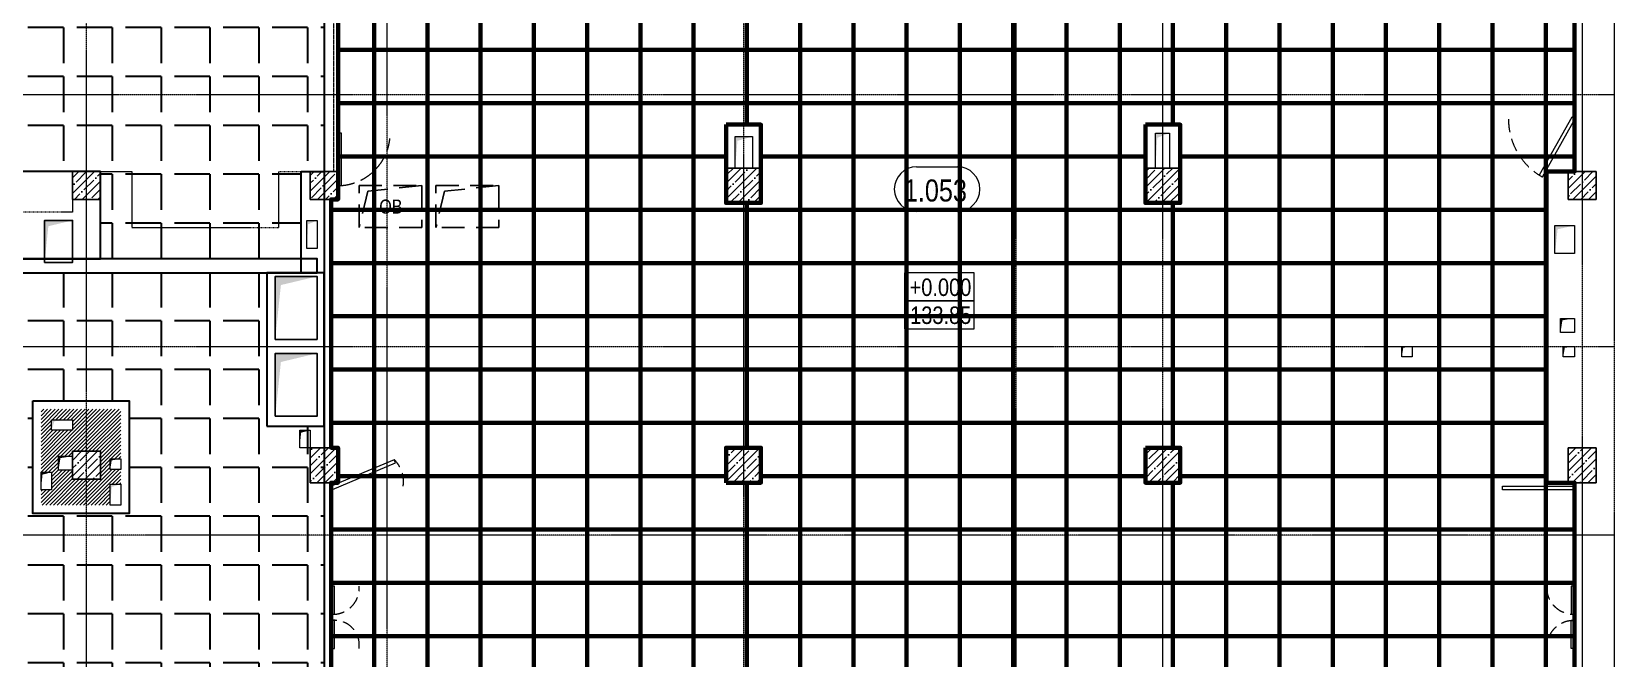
# Model space of a CAD drawing. Header units: millimetres. Extents: x -65509 to 912790, y 446 to 713294.
# Drawn here: x 23295 to 45940, y 71311 to 80270 of the extents above; entities that cross this region are included whole.
import ezdxf
from ezdxf.enums import TextEntityAlignment as Align

# ---------------------------------------------------------------- set-up
doc = ezdxf.new("R2010")
doc.units = ezdxf.units.MM
for name, pattern in [('CENTER', [50.8, 31.75, -6.35, 6.35, -6.35]), ('CENTER2', [28.575, 19.05, -3.175, 3.175, -3.175]), ('DASHED', [19.05, 12.7, -6.35]), ('HIDDEN', [9.525, 6.35, -3.175]), ('HIDDEN2', [4.7625, 3.175, -1.5875])]:
    doc.linetypes.add(name, pattern=pattern)
doc.layers.add('7.2) ГИдрообзЭОМ СС', color=6, linetype='Continuous')
for name, color, linetype, lineweight in [('7.3) Плитка 6', 90, 'Continuous', 60), ('7.5) Плитка тип 6                    6 вып', 90, 'Continuous', 60), ('АР_Area', 250, 'Continuous', 5), ('АР_Двери_витраж', 250, 'Continuous', 9), ('АР_Двери_внутренние_антипаника', 250, 'Continuous', 0), ('АР_Колонны', 250, 'Continuous', 30), ('АР_Мебель', 250, 'Continuous', 5), ('АР_Отметка', 250, 'Continuous', 13), ('АР_Стены ЖБ', 250, 'Continuous', 35), ('АР_Штриховка', 250, 'Continuous', 0), ('ВК_Шахты', 250, 'Continuous', 9), ('КМ_Фахверки размер', 250, 'Continuous', 25), ('ОВ_Шахты', 250, 'Continuous', 5), ('ОВ_Шахты_блок 4.1', 250, 'Continuous', 25), ('РД_Оси_100', 250, 'Continuous', 0)]:
    doc.layers.add(name, color=color, linetype=linetype, lineweight=lineweight)
doc.styles.add('Arial_Narrow_08', font='ARIALN.TTF', dxfattribs={"width": 0.8})
doc.styles.add('style1', font='ARIALN.TTF')
pattern_1 = [(45, (-120, -9128.87), (-112.2532, 112.2532), []), (45, (-7.75, -9128.87), (-112.2532, 112.2532), [198.4375, -39.6875, 0, -39.6875])]
pattern_2 = [(180, (0, 0), (-9e-14, -698.5), [508, -190.5]), (270, (0, 0), (698.5, -1e-13), [508, -190.5])]

# ---------------------------------------------------------------- blocks, each defined once
blk = doc.blocks.new('Отметка_план')
at = {"color": 7}
blk.add_lwpolyline([(0, 0), (10, 0), (10, 4), (0, 4)], close=True, dxfattribs=at)
at = {"style": 'Arial_Narrow_08', "width": 0.8}
blk.add_attdef('OTMG', text='', height=2.5, dxfattribs=at).set_placement((9.06, 0.7), align=Align.RIGHT)
blk = doc.blocks.new('otv')
at = {"linetype": 'Continuous'}
blk.add_lwpolyline([(0, -1), (0, 0), (1, 0), (1, -1)], close=True, dxfattribs=at)
blk.add_solid([(0, -1), (0, 0), (0.135, -0.137), (1, 0)], dxfattribs=at)
blk = doc.blocks.new('otv пунктир')
at = {"linetype": 'HIDDEN', "ltscale": 0.07}
blk.add_lwpolyline([(0, 0), (0, 1), (1, 1), (1, 0)], close=True, dxfattribs=at)
blk.add_lwpolyline([(0, 1), (0.135, 0.137), (1, 0)], dxfattribs=at)
blk = doc.blocks.new('оси_рен')
at = {"layer": 'РД_Оси_100', "color": 251, "linetype": 'CENTER2', "true_color": 0x636466}
for p, q in [((1233152.916, 190733.254), (1233152.916, 223383.079)), ((1219852.916, 135558.25), (1219852.916, 223268.25)), ((1223252.916, 135558.25), (1223252.916, 223268.25)), ((1235252.916, 190733.254), (1235252.916, 223213.25)), ((1189697.958, 210913.25), (1241712.916, 210913.25)), ((1189697.958, 207313.25), (1241712.916, 207313.25)), ((1241712.916, 204613.25), (1189697.958, 204613.25))]:
    blk.add_line(p, q, dxfattribs=at)
for points in [[(1224152.916, 135913.25), (1224152.916, 223268.25)], [(1229252.916, 223268.25), (1229252.916, 190733.254)], [(1241252.916, 223213.25), (1241252.916, 181613.25)], [(1241712.916, 190813.25), (1241712.916, 223213.25)]]:
    blk.add_lwpolyline(points, dxfattribs=at)
blk = doc.blocks.new('MOK-МаркаПом_овал_ареал')
for p, q in [((-2.99, 3.76), (3.52, 3.76)), ((-2.75, -3), (2.75, -3))]:
    blk.add_line(p, q)
for centre, radius, start, end in [((-2.99, 0.21), 3.55, 90, 270), ((3.52, 0.21), 3.55, 270, 90), ((-7.41, 0), 7.16, 0, 0.001)]:
    blk.add_arc(centre, radius, start, end)
at = {"color": 0, "style": 'style1'}
blk.add_attdef('АР-ПОМЕЩЕНИЕ:НОМЕР', text='', height=3, dxfattribs=at).set_placement((0.26, 0), align=Align.MIDDLE)

msp = doc.modelspace()

# ---------------------------------------------------------------- hatches: boundary and pattern name
at = {"layer": '7.2) ГИдрообзЭОМ СС'}
h = msp.add_hatch(dxfattribs=at)
h.set_pattern_fill('ANSI31', color=256, scale=12)
h.paths.add_polyline_path([(27380, 63571.13), (27280, 63571.13), (27280, 63971.13), (27380, 63971.13), (27380, 64146.13), (25280, 64146.13), (25280, 62566.13), (25380, 62566.13), (25380, 63566.13), (26080, 63566.13), (26080, 62566.13), (27380, 62566.13)])
h.paths.add_polyline_path([(13380, 79451.13), (12680, 79451.13), (12680, 79171.13), (12580, 79171.13), (12580, 78896.565), (13380, 78896.565)])
h.paths.add_polyline_path([(24420, 73802.003), (24570, 73802.003), (24570, 74011.797), (24420.352, 74011.797), (24420.352, 74161.797), (24570, 74161.797), (24570, 74871.13), (23430, 74871.13), (23430, 73971.129), (23580, 73971.129), (23580, 73721.129), (23430, 73721.129), (23430, 73502.003), (24420, 73502.003)])
h.paths.add_polyline_path([(23880, 73871.13), (23880, 74001.13), (23679.983, 74001.13), (23679.983, 74201.13), (23880, 74201.13), (23880, 74271.13), (24280, 74271.13), (24280, 73871.13)], flags=16)
h.paths.add_polyline_path([(23580, 74571.129), (23580, 74721.129), (23880, 74721.129), (23880, 74571.129)], flags=16)
h.paths.add_polyline_path([(13480, 60408.236), (13480, 60496.138), (13180, 60496.138), (13180, 60446.134), (12980, 60446.134), (12980, 60496.138), (12580, 60496.138), (12580, 59646.138), (12605.048, 59646.138), (12980, 59646.138), (12980, 60046.138), (13180, 60046.138), (13180, 59646.138), (13480, 59646.138), (13480, 59708.236)])
h.paths.add_polyline_path([(13480, 61358.236), (13480, 61426.138), (12580, 61426.138), (12580, 61271.13), (12680, 61271.13), (12680, 60871.13), (12580, 60871.13), (12580, 60576.138), (12980, 60576.138), (12980, 60846.134), (13180, 60846.134), (13180, 60576.138), (13480, 60576.138), (13480, 60658.236)])
at = {"layer": '7.3) Плитка 6'}
h = msp.add_hatch(dxfattribs=at)
h.set_pattern_fill('ANSI37', color=256, scale=240, angle=45)
h.paths.add_polyline_path([(28580, 65871.154), (27880, 65871.13), (27880, 69971.13), (27580, 69971.13), (27580, 73821.13), (27680, 73821.13), (27680, 74321.13), (27580, 74321.13), (27580, 77871.13), (27680, 77871.13), (27680, 81671.13), (28480, 81671.13), (28478.192, 85342.535), (29321.381, 85342.681), (29321.137, 86750.927), (28780.731, 86750.833), (28779.949, 91262.589), (33229.949, 91263.36), (33230.001, 90963.36), (33730.001, 90963.447), (33729.949, 91263.447), (35616.82, 91271.13), (35617.977, 90986.938), (39729.995, 90968.816), (39731.341, 91274.256), (45279.902, 91249.803), (45278.58, 90949.808), (45369.788, 90949.406), (45353.922, 87349.441), (45263.924, 87349.838), (45262.161, 86949.842), (45352.183, 86949.445), (45329.706, 81849.495), (45239.685, 81849.891), (45237.922, 81449.895), (45370, 81471.13), (45370, 78271.13), (44970, 78271.13), (44970, 73821.13), (45370, 73821.13), (45370, 69971.13), (45081.461, 69971.13), (45081.461, 65871.13)])
h.paths.add_polyline_path([(39230, 70021.13), (39730, 70021.13), (39730, 69521.13), (39230, 69521.13)], flags=16)
h.paths.add_polyline_path([(33230, 70021.13), (33730, 70021.13), (33730, 69521.13), (33230, 69521.13)], flags=16)
h.paths.add_polyline_path([(39230, 74321.13), (39730, 74321.13), (39730, 73821.13), (39230, 73821.13)], flags=16)
h.paths.add_polyline_path([(33230, 73821.13), (33730, 73821.13), (33730, 74321.13), (33230, 74321.13)], flags=16)
h.paths.add_polyline_path([(39230, 78941.13), (39730, 78941.13), (39730, 77821.13), (39230, 77821.13)], flags=16)
h.paths.add_polyline_path([(33230, 78941.13), (33730, 78941.13), (33730, 77821.13), (33230, 77821.13)], flags=16)
h.paths.add_polyline_path([(38949.983, 81521.13), (39730, 81521.13), (39730, 82021.13), (38949.983, 82021.13)], flags=16)
h.paths.add_polyline_path([(33230, 82021.13), (33730, 82021.13), (33730, 81521.13), (33230, 81521.13)], flags=16)
h.paths.add_polyline_path([(39730, 87421.13), (39230, 87421.13), (39230, 86921.13), (39730, 86921.13)], flags=16)
h.paths.add_polyline_path([(33230, 86921.13), (33770, 86921.13), (33770, 88271.129), (33230, 88271.129)], flags=16)
h.paths.add_polyline_path([(28580, 65871.13), (44380.005, 65871.13), (44380.005, 65671.532), (28580, 65671.532)])
at = {"layer": '7.5) Плитка тип 6                    6 вып', "lineweight": 30}
h = msp.add_hatch(dxfattribs=at)
h.set_pattern_fill('ANGLE', color=256, scale=100, angle=180)
h.set_pattern_definition(pattern_2)
h.paths.add_polyline_path([(27480, 81671.13), (12730, 81671.13), (1218.836, 81671.13), (1218.836, 81371.13), (-20, 81371.13), (-20, 79458.543), (12730, 79458.543), (12730, 79571.13), (13500, 79571.13), (13500, 76821.13), (16680, 76821.13), (16680, 77021.13), (17980, 77021.13), (17980, 78271.13), (24280, 78271.13), (24280, 77021.13), (27150.553, 77021.13), (27150.553, 78271.186), (27480, 78271.186)])
h = msp.add_hatch(dxfattribs=at)
h.set_pattern_fill('ANGLE', color=256, scale=100, angle=180)
h.set_pattern_definition(pattern_2)
h.paths.add_polyline_path([(27480, 74629.926), (26660, 74629.926), (26660, 76821.13), (16680, 76821.13), (13500, 76821.13), (13500, 76751.13), (12730, 76751.13), (12730, 69151.854), (13400, 69151.854), (13400, 67991.854), (12730, 67991.854), (12730, 59646.13), (27480, 59646.13), (27480, 67687.991), (25760, 67687.991), (25760, 68986.13), (27480, 68986.13)])
h.paths.add_polyline_path([(23310, 74991.13), (24690, 74991.13), (24690, 73382.003), (23310, 73382.003)], flags=16)
h.paths.add_polyline_path([(18380, 73871.13), (17980, 73871.13), (17980, 74271.13), (18380, 74271.13)], flags=16)
h.paths.add_polyline_path([(23604.989, 70740.129), (24550, 70740.129), (24550, 69571.08), (23604.989, 69571.08)], flags=16)
h.paths.add_polyline_path([(18380, 69971.13), (18380, 69571.13), (17933.024, 69571.13), (17933.024, 69971.13)], flags=16)
h.paths.add_polyline_path([(18659.983, 63971.13), (18659.983, 63571.13), (17980, 63571.13), (17980, 63971.13)], flags=16)
h.paths.add_polyline_path([(23880, 63971.13), (24280, 63971.13), (24280, 63571.13), (23880, 63571.13)], flags=16)
h.paths.add_polyline_path([(17550, 63691.13), (17550, 61451.13), (16680, 61451.13), (16680, 63691.13)], flags=16)
at = {"layer": 'АР_Штриховка', "linetype": 'Continuous', "lineweight": 25}
h = msp.add_hatch(dxfattribs=at)
h.set_pattern_fill('ANSI35', color=256, scale=25, style=0)
h.set_pattern_definition(pattern_1)
h.paths.add_polyline_path([(23880, 77871.13), (24280, 77871.13), (24280, 78271.13), (23880, 78271.13)], flags=0)
h = msp.add_hatch(dxfattribs=at)
h.set_pattern_fill('ANSI35', color=256, scale=25, style=0)
h.set_pattern_definition(pattern_1)
h.paths.add_polyline_path([(27280, 77871.13), (27680, 77871.13), (27680, 78271.13), (27280, 78271.13)], flags=0)
h = msp.add_hatch(dxfattribs=at)
h.set_pattern_fill('ANSI35', color=256, scale=25, style=0)
h.set_pattern_definition(pattern_1)
h.paths.add_polyline_path([(33730, 78321.13), (33730, 77821.13), (33230, 77821.13), (33230, 78321.13)], flags=0)
h = msp.add_hatch(dxfattribs=at)
h.set_pattern_fill('ANSI35', color=256, scale=25, style=0)
h.set_pattern_definition(pattern_1)
h.paths.add_polyline_path([(39230, 77821.13), (39730, 77821.13), (39730, 78321.13), (39230, 78321.13)], flags=0)
h = msp.add_hatch(dxfattribs=at)
h.set_pattern_fill('ANSI35', color=256, scale=25, style=0)
h.set_pattern_definition(pattern_1)
h.paths.add_polyline_path([(45680, 78271.13), (45680, 77871.13), (45280, 77871.13), (45280, 78271.13)], flags=0)
h = msp.add_hatch(dxfattribs=at)
h.set_pattern_fill('ANSI35', color=256, scale=25, style=0)
h.set_pattern_definition(pattern_1)
h.paths.add_polyline_path([(27680, 74321.13), (27680, 73821.13), (27280, 73821.13), (27280, 74321.13)], flags=0)
h = msp.add_hatch(dxfattribs=at)
h.set_pattern_fill('ANSI35', color=256, scale=25, style=0)
h.set_pattern_definition(pattern_1)
h.paths.add_polyline_path([(33730, 74321.13), (33730, 73821.13), (33230, 73821.13), (33230, 74321.13)], flags=0)
h = msp.add_hatch(dxfattribs=at)
h.set_pattern_fill('ANSI35', color=256, scale=25, style=0)
h.set_pattern_definition(pattern_1)
h.paths.add_polyline_path([(39230, 73821.13), (39730, 73821.13), (39730, 74321.13), (39230, 74321.13)], flags=0)
h = msp.add_hatch(dxfattribs=at)
h.set_pattern_fill('ANSI35', color=256, scale=25, style=0)
h.set_pattern_definition(pattern_1)
h.paths.add_polyline_path([(45680, 74321.13), (45680, 73821.13), (45280, 73821.13), (45280, 74321.13)], flags=0)
h = msp.add_hatch(dxfattribs=at)
h.set_pattern_fill('ANSI35', color=256, scale=25, style=0)
h.set_pattern_definition(pattern_1)
h.paths.add_polyline_path([(23880, 73871.13), (24280, 73871.13), (24280, 74271.13), (23880, 74271.13)], flags=0)

# ---------------------------------------------------------------- linework, layer by layer
at = {"layer": '7.2) ГИдрообзЭОМ СС'}
msp.add_lwpolyline([(23880, 73871.13), (24280, 73871.13), (24280, 74271.13), (23880, 74271.13)], close=True, dxfattribs=at)
at = {"layer": '7.3) Плитка 6'}
for points in [[(27580, 69971.13), (27580, 73821.13), (27680, 73821.13), (27680, 74321.13), (27580, 74321.13), (27580, 77871.13), (27680, 77871.13), (27680, 81671.13)], [(45370, 81471.13), (45370, 78271.13), (44970, 78271.13), (44970, 73821.13), (45370, 73821.13), (45370, 69971.13)]]:
    msp.add_lwpolyline(points, dxfattribs=at)
for points in [[(33230, 78941.13), (33730, 78941.13), (33730, 77821.13), (33230, 77821.13)], [(39230, 78941.13), (39730, 78941.13), (39730, 77821.13), (39230, 77821.13)], [(33230, 73821.13), (33730, 73821.13), (33730, 74321.13), (33230, 74321.13)], [(39230, 74321.13), (39730, 74321.13), (39730, 73821.13), (39230, 73821.13)]]:
    msp.add_lwpolyline(points, close=True, dxfattribs=at)
at = {"layer": '7.5) Плитка тип 6                    6 вып', "lineweight": 30}
msp.add_lwpolyline([(12730, 81671.13), (27480, 81671.13), (27480, 59646.13), (12730, 59646.13), (12730, 79571.13)], dxfattribs=at)
for points in [[(24280, 78271.13), (17980, 78271.13), (17980, 77021.13), (24280, 77021.13)], [(27150.553, 78271.186), (27480, 78271.186), (27480, 76821.13), (27150.553, 76821.13)], [(16680, 76821.13), (27380, 76821.13), (27380, 77021.13), (16680, 77021.13)], [(26660, 74629.926), (27480, 74629.926), (27480, 76821.13), (26660, 76821.13)], [(23310, 74991.13), (24690, 74991.13), (24690, 73382.003), (23310, 73382.003)]]:
    msp.add_lwpolyline(points, close=True, dxfattribs=at)
at = {"layer": 'АР_Двери_витраж', "color": 18, "true_color": 0x000000}
for points in [[(45331.399, 79045.612), (44866.398, 78217.186), (44909.999, 78192.712), (45375, 79021.138)], [(27599.386, 73725.041), (28502.725, 74105.015), (28483.338, 74151.104), (27580, 73771.13)], [(45370, 73721.13), (44340, 73721.13), (44340, 73771.13), (45370, 73771.13)], [(45320, 72341.13), (45320, 71941.13), (45370, 71941.13), (45370, 72341.13)], [(45320, 71451.13), (45320, 71851.13), (45370, 71851.13), (45370, 71451.13)]]:
    msp.add_lwpolyline(points, close=True, dxfattribs=at)
at = {"layer": 'АР_Двери_внутренние_антипаника', "color": 18, "true_color": 0x000000}
for points in [[(27730, 78071.13), (27730, 78821.13), (27680, 78821.13), (27680, 78071.13)], [(27630, 71941.13), (27630, 72341.13), (27580, 72341.13), (27580, 71941.13)], [(27630, 71451.13), (27630, 71851.13), (27580, 71851.13), (27580, 71451.13)]]:
    msp.add_lwpolyline(points, close=True, dxfattribs=at)
at = {"layer": 'АР_Двери_внутренние_антипаника', "color": 18, "linetype": 'DASHED', "lineweight": 0, "ltscale": 15, "true_color": 0x000000}
for points in [[(27730, 78071.13, 0.390876297), (28425, 78821.13, -0.55645464)], [(44425, 79021.138, 0.271198357), (44910.003, 78192.72)], [(28610.321, 73771.13, 0.239574263), (28483.338, 74151.104)], [(27980, 72341.13, -0.454110271), (27580, 71941.13)], [(44970, 72341.13, 0.433403693), (45370, 71941.13)], [(27980, 71451.13, 0.496737216), (27577.556, 71851.13)], [(44970, 71451.13, -0.433403693), (45370, 71851.13)]]:
    msp.add_lwpolyline(points, format="xyb", dxfattribs=at)
at = {"layer": 'АР_Колонны', "linetype": 'HIDDEN2', "lineweight": 25}
for p, q in [((23880, 78271.13), (24280, 78271.13)), ((23880, 77871.13), (23880, 78271.13)), ((24280, 78271.13), (24280, 77871.13)), ((27280, 78271.13), (27680, 78271.13)), ((27280, 77871.13), (27280, 78271.13)), ((27680, 78271.13), (27680, 77871.13)), ((33230, 78321.13), (33730, 78321.13)), ((33230, 77821.13), (33230, 78321.13)), ((33730, 78321.13), (33730, 77821.13)), ((39230, 78321.13), (39730, 78321.13)), ((39230, 77821.13), (39230, 78321.13)), ((39730, 78321.13), (39730, 77821.13)), ((45280, 78271.13), (45680, 78271.13)), ((45280, 77871.13), (45280, 78271.13)), ((45680, 78271.13), (45680, 77871.13)), ((24280, 77871.13), (23880, 77871.13)), ((27680, 77871.13), (27280, 77871.13)), ((33730, 77821.13), (33230, 77821.13)), ((39730, 77821.13), (39230, 77821.13)), ((45680, 77871.13), (45280, 77871.13)), ((27280, 74321.13), (27680, 74321.13)), ((27280, 73821.13), (27280, 74321.13)), ((27680, 74321.13), (27680, 73821.13)), ((33230, 74321.13), (33730, 74321.13)), ((33230, 73821.13), (33230, 74321.13)), ((33730, 74321.13), (33730, 73821.13)), ((39230, 74321.13), (39730, 74321.13)), ((39230, 73821.13), (39230, 74321.13)), ((39730, 74321.13), (39730, 73821.13)), ((45280, 74321.13), (45680, 74321.13)), ((45280, 73821.13), (45280, 74321.13)), ((45680, 74321.13), (45680, 73821.13)), ((23880, 74271.13), (24280, 74271.13)), ((23880, 73871.13), (23880, 74271.13)), ((24280, 74271.13), (24280, 73871.13)), ((24280, 73871.13), (23880, 73871.13)), ((27680, 73821.13), (27280, 73821.13)), ((33730, 73821.13), (33230, 73821.13)), ((39730, 73821.13), (39230, 73821.13)), ((45680, 73821.13), (45280, 73821.13))]:
    msp.add_line(p, q, dxfattribs=at)
at = {"layer": 'АР_Колонны', "linetype": 'Continuous', "lineweight": 25}
for p, q in [((24280, 78271.13), (23880, 78271.13)), ((23880, 78271.13), (23880, 77871.13)), ((24280, 77871.13), (24280, 78271.13)), ((27680, 78271.13), (27280, 78271.13)), ((27280, 78271.13), (27280, 77871.13)), ((27680, 77871.13), (27680, 78271.13)), ((33230, 78321.13), (33230, 77821.13)), ((33730, 78321.13), (33230, 78321.13)), ((33730, 77821.13), (33730, 78321.13)), ((39730, 78321.13), (39230, 78321.13)), ((39230, 78321.13), (39230, 77821.13)), ((39730, 77821.13), (39730, 78321.13)), ((45280, 78271.13), (45280, 77871.13)), ((45680, 78271.13), (45280, 78271.13)), ((45680, 77871.13), (45680, 78271.13)), ((23880, 77871.13), (24280, 77871.13)), ((27280, 77871.13), (27680, 77871.13)), ((33230, 77821.13), (33730, 77821.13)), ((39230, 77821.13), (39730, 77821.13)), ((45280, 77871.13), (45680, 77871.13)), ((27280, 74321.13), (27280, 73821.13)), ((27680, 74321.13), (27280, 74321.13)), ((27680, 73821.13), (27680, 74321.13)), ((33230, 74321.13), (33230, 73821.13)), ((33730, 74321.13), (33230, 74321.13)), ((33730, 73821.13), (33730, 74321.13)), ((39730, 74321.13), (39230, 74321.13)), ((39230, 74321.13), (39230, 73821.13)), ((39730, 73821.13), (39730, 74321.13)), ((45280, 74321.13), (45280, 73821.13)), ((45680, 74321.13), (45280, 74321.13)), ((45680, 73821.13), (45680, 74321.13)), ((24280, 74271.13), (23880, 74271.13)), ((23880, 74271.13), (23880, 73871.13)), ((24280, 73871.13), (24280, 74271.13)), ((23880, 73871.13), (24280, 73871.13)), ((27280, 73821.13), (27680, 73821.13)), ((33230, 73821.13), (33730, 73821.13)), ((39230, 73821.13), (39730, 73821.13)), ((45280, 73821.13), (45680, 73821.13))]:
    msp.add_line(p, q, dxfattribs=at)
at = {"layer": 'АР_Мебель', "color": 18, "linetype": 'DASHED', "true_color": 0x000000}
msp.add_lwpolyline([(18380, 78271.13), (23880, 78271.13), (23880, 77691.13), (18380, 77691.13)], close=True, dxfattribs=at)
msp.add_lwpolyline([(24280, 78271.13), (24730, 78271.13), (24730, 77471.13), (26830, 77471.13), (26830, 78271.13), (27280, 78271.13)], dxfattribs=at)
at = {"layer": 'АР_Стены ЖБ', "linetype": 'Continuous', "lineweight": 25}
for p, q in [((24280, 78271.13), (23880, 78271.13)), ((23880, 78271.13), (23880, 77871.13)), ((24280, 77871.13), (24280, 78271.13)), ((27680, 78271.13), (27280, 78271.13)), ((27280, 78271.13), (27280, 77871.13)), ((27680, 77871.13), (27680, 78271.13)), ((33230, 77821.13), (33230, 78321.13)), ((33230, 78321.13), (33730, 78321.13)), ((33730, 78321.13), (33730, 77821.13)), ((39730, 78321.13), (39230, 78321.13)), ((39230, 78321.13), (39230, 77821.13)), ((39730, 77821.13), (39730, 78321.13)), ((45280, 77871.13), (45280, 78271.13)), ((45280, 78271.13), (45680, 78271.13)), ((45680, 78271.13), (45680, 77871.13)), ((23880, 77871.13), (24280, 77871.13)), ((27280, 77871.13), (27680, 77871.13)), ((33730, 77821.13), (33230, 77821.13)), ((39230, 77821.13), (39730, 77821.13)), ((45680, 77871.13), (45280, 77871.13)), ((27280, 73821.13), (27280, 74321.13)), ((27280, 74321.13), (27680, 74321.13)), ((27680, 74321.13), (27680, 73821.13)), ((33230, 73821.13), (33230, 74321.13)), ((33230, 74321.13), (33730, 74321.13)), ((33730, 74321.13), (33730, 73821.13)), ((39730, 74321.13), (39230, 74321.13)), ((39230, 74321.13), (39230, 73821.13)), ((39730, 73821.13), (39730, 74321.13)), ((45280, 73821.13), (45280, 74321.13)), ((45280, 74321.13), (45680, 74321.13)), ((45680, 74321.13), (45680, 73821.13)), ((24280, 74271.13), (23880, 74271.13)), ((23880, 74271.13), (23880, 73871.13)), ((24280, 73871.13), (24280, 74271.13)), ((23880, 73871.13), (24280, 73871.13)), ((27680, 73821.13), (27280, 73821.13)), ((33730, 73821.13), (33230, 73821.13)), ((39230, 73821.13), (39730, 73821.13)), ((45680, 73821.13), (45280, 73821.13))]:
    msp.add_line(p, q, dxfattribs=at)
at = {"layer": 'КМ_Фахверки размер', "color": 18, "linetype": 'CENTER', "lineweight": 20, "ltscale": 0.3, "true_color": 0x000000}
msp.add_line((27620, 78271.13), (27620, 81671.13), dxfattribs=at)

# ---------------------------------------------------------------- block references
msp.add_blockref('оси_рен', (-1195772.915, -131542.119))
at = {"layer": 'АР_Area', "color": 18, "linetype": 'Continuous', "lineweight": 5, "true_color": 0x000000}
ref = msp.add_blockref('MOK-МаркаПом_овал_ареал', (36225.572, 77999.615), dxfattribs=dict(at, xscale=90, yscale=90, zscale=100))
ref.add_attrib('АР-ПОМЕЩЕНИЕ:НОМЕР', '1.053', dxfattribs={"layer": '0', "color": 0, "height": 315, "style": 'style1'}).set_placement((36225.572, 77999.615), align=Align.MIDDLE)
at = {"layer": 'АР_Отметка', "color": 18, "true_color": 0x000000}
ref = msp.add_blockref('Отметка_план', (35782.494, 76421.533), dxfattribs=dict(at, xscale=100, yscale=100, zscale=100))
ref.add_attrib('OTMG', '+0.000', dxfattribs={"layer": '0', "color": 0, "height": 250, "style": 'style1'}).set_placement((36739.912, 76741.35), align=Align.TOP_RIGHT)
ref = msp.add_blockref('Отметка_план', (35782.494, 76021.533), dxfattribs=dict(at, xscale=100, yscale=100, zscale=100))
ref.add_attrib('OTMG', '133.85', dxfattribs={"layer": '0', "color": 0, "height": 250, "style": 'style1'}).set_placement((36739.912, 76341.35), align=Align.TOP_RIGHT)
at = {"layer": 'ВК_Шахты', "color": 18, "true_color": 0x000000}
for p, xscale, yscale in [((39373.411, 78821.13), 200, 500), ((33360, 78771.131), 250, 450), ((27230, 77571.13), 150, 400), ((45090, 77499.743), 280, 400), ((45170, 76171.13), 200, 200), ((42899.613, 75771.188), 150, 150), ((45210, 75771.13), 160, 150), ((23580, 74721.129), 300, 150), ((27130, 74571.13), 150, 250), ((23679.983, 74201.13), 200, 200), ((24420.352, 74161.797), 150, 150), ((23430, 73971.129), 150, 250), ((24420, 73802.003), 150, 300)]:
    msp.add_blockref('otv', p, dxfattribs=dict(at, xscale=xscale, yscale=yscale))
at = {"layer": 'ОВ_Шахты_блок 4.1', "color": 18, "true_color": 0x000000, "xscale": 600, "yscale": 900, "rotation": 270}
for p in [(27980, 78071.13), (29080, 78071.13)]:
    msp.add_blockref('otv пунктир', p, dxfattribs=at)
at = {"layer": 'ОВ_Шахты_блок 4.1', "color": 18, "true_color": 0x000000}
for p, xscale, yscale in [((23480, 77571.13), 400, 600), ((26780, 76771.13), 600, 900), ((26780, 75671.13), 600, 900)]:
    msp.add_blockref('otv', p, dxfattribs=dict(at, xscale=xscale, yscale=yscale))

# ---------------------------------------------------------------- texts
at = {"layer": 'ОВ_Шахты', "color": 18, "true_color": 0x000000, "insert": (28434.935, 77768.184), "char_height": 200, "width": 900, "attachment_point": 5, "style": 'style1'}
msp.add_mtext('ОВ', dxfattribs=at)

doc.saveas('drawing.dxf')
